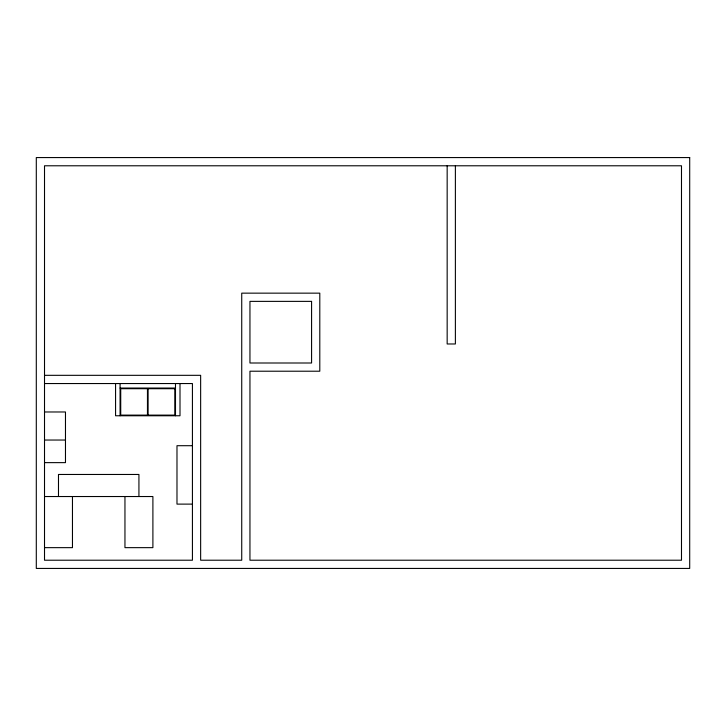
<?xml version="1.0" encoding="UTF-8"?>
<svg xmlns="http://www.w3.org/2000/svg" width="726" height="726" viewBox="0 0 726 726"><rect width="100%" height="100%" fill="white"/><g stroke="black" fill="none" stroke-linecap="round" stroke-linejoin="round"><path stroke-width="1.09" d="M44.513 375.324L200.648 375.324L200.648 560.218L241.731 560.218L241.731 293.15L319.794 293.15L319.794 371.213L249.953 371.213L249.953 560.218L681.487 560.218L681.487 165.782L44.513 165.782L44.513 560.218L192.426 560.218L192.426 383.546L44.513 383.546M120.08 388.056L175.492 388.056M44.513 411.978L65.476 411.978L65.476 462.634L44.513 462.634M44.513 440.038L65.476 440.038M192.426 445.7L176.981 445.7L176.981 504.116L192.426 504.116M44.513 496.53L152.896 496.53L152.896 547.649L124.954 547.649L124.954 496.53M44.513 547.649L72.464 547.649L72.464 496.53M455.383 165.782L455.383 343.979L447.162 343.979L447.162 165.782M180.003 383.546L180.003 415.762L115.57 415.762L115.57 383.546M175.492 383.546L175.492 415.762M148.104 388.7L148.104 415.118M147.46 388.7L147.46 415.118M138.929 496.53L138.929 474.468L58.488 474.468L58.488 496.53M120.08 383.546L120.08 415.762M689.7 157.569L36.3 157.569L36.3 568.431L689.7 568.431L689.7 157.569M311.581 301.372L249.953 301.372L249.953 363L311.581 363L311.581 301.372M174.848 388.7L120.725 388.7L120.725 415.118L174.848 415.118L174.848 388.7"/></g></svg>
